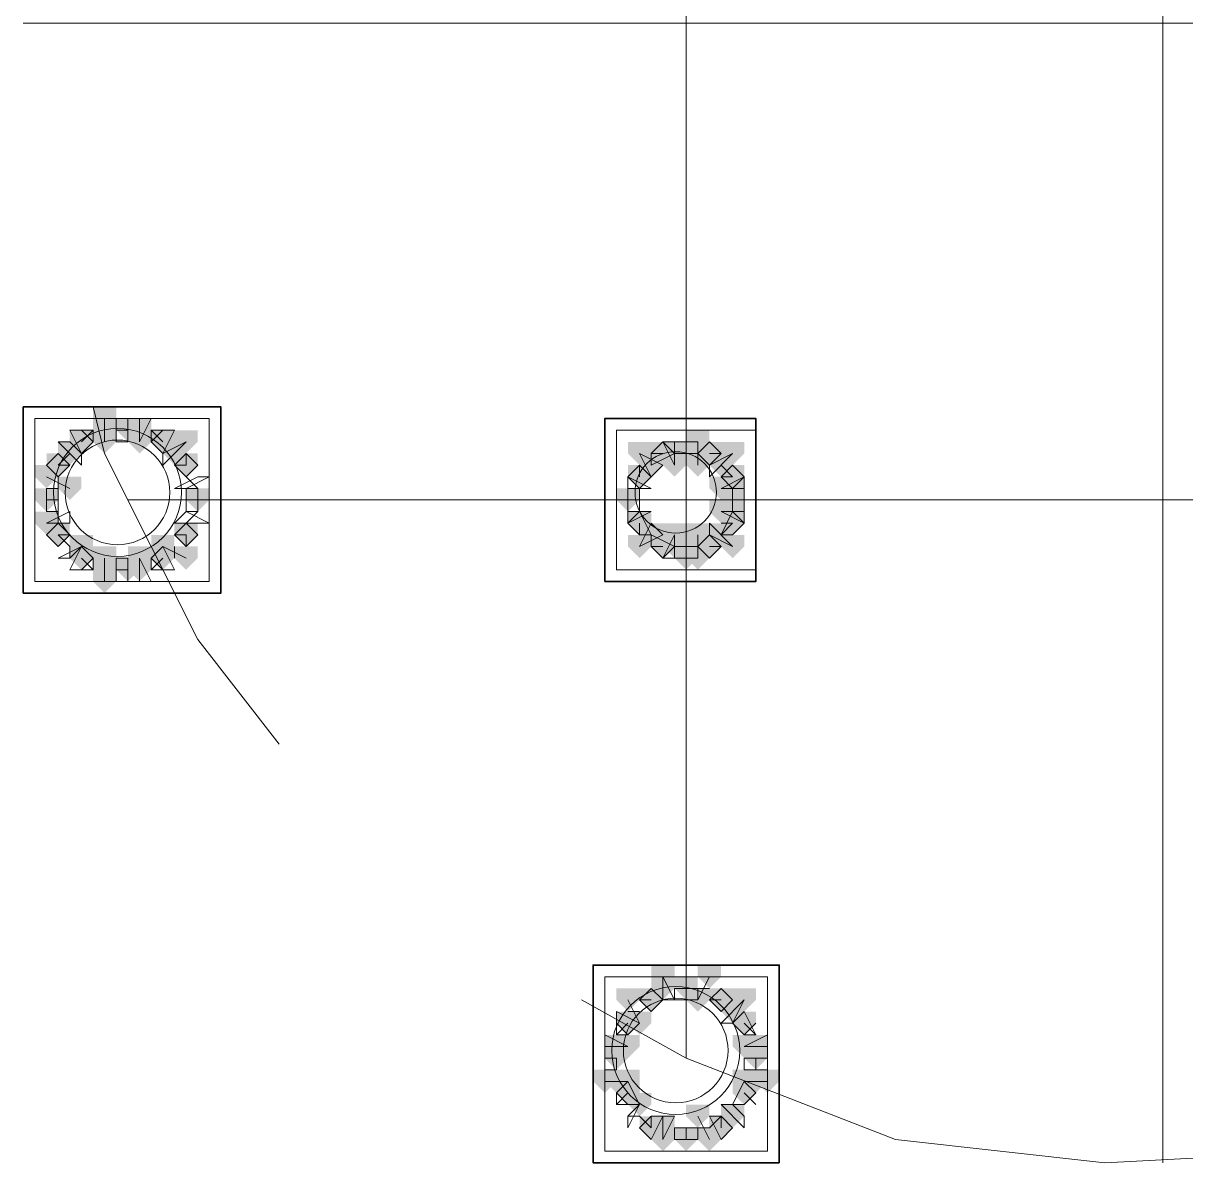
# Model space of a CAD drawing. Header units: millimetres. Extents: x 2315 to 4619, y 1334 to 1897.
# Drawn here: x 4026.05 to 4032.16, y 1535.71 to 1541.7 of the extents above; entities that cross this region are included whole.
import ezdxf

# ---------------------------------------------------------------- set-up
doc = ezdxf.new("R2010")
doc.units = ezdxf.units.MM
for name, color, linetype, true_color in [('PDF_10', 7, 'Continuous', 0x00b85c), ('PDF_AXIS', 7, 'Continuous', 0x00b85c), ('PDF_柱构件', 7, 'Continuous', 0x00b85c), ('PDF_转运站初步方案', 7, 'Continuous', 0x00b85c)]:
    doc.layers.add(name, color=color, linetype=linetype, true_color=true_color)
doc.layers.add('PDF_中心线层', color=1, linetype='Continuous')
doc.layers.add('PDF_粗实线层', color=7, linetype='Continuous')

msp = doc.modelspace()

# ---------------------------------------------------------------- hatches: boundary and pattern name
at = {"layer": 'PDF_10', "transparency": 33554559}
for points in [[(4026.5993, 1539.6195), (4026.5382, 1539.6195), (4026.5382, 1539.5584), (4026.5993, 1539.4974), (4026.6604, 1539.5584), (4026.6604, 1539.6195)], [(4026.5993, 1539.6195), (4026.5382, 1539.6195), (4026.5382, 1539.5584), (4026.5993, 1539.4974), (4026.6604, 1539.5584), (4026.6604, 1539.6195)], [(4026.355, 1539.5584), (4026.2939, 1539.5584), (4026.2939, 1539.4974), (4026.355, 1539.4363), (4026.4161, 1539.4974), (4026.4161, 1539.5584)], [(4026.355, 1539.5584), (4026.2939, 1539.5584), (4026.2939, 1539.4974), (4026.355, 1539.4363), (4026.4161, 1539.4974), (4026.4161, 1539.5584)], [(4026.7826, 1539.5584), (4026.7215, 1539.5584), (4026.7215, 1539.4974), (4026.7826, 1539.4363), (4026.8436, 1539.4974), (4026.8436, 1539.5584)], [(4026.7826, 1539.5584), (4026.7215, 1539.5584), (4026.7215, 1539.4974), (4026.7826, 1539.4363), (4026.8436, 1539.4974), (4026.8436, 1539.5584)], [(4029.4091, 1539.4974), (4029.348, 1539.4974), (4029.348, 1539.4363), (4029.4091, 1539.3752), (4029.4701, 1539.4363), (4029.4701, 1539.4974)], [(4029.4091, 1539.4974), (4029.348, 1539.4974), (4029.348, 1539.4363), (4029.4091, 1539.3752), (4029.4701, 1539.4363), (4029.4701, 1539.4974)], [(4029.5312, 1539.4974), (4029.4701, 1539.4974), (4029.4701, 1539.4363), (4029.5312, 1539.3752), (4029.5923, 1539.4363), (4029.5923, 1539.4974)], [(4029.5312, 1539.4974), (4029.4701, 1539.4974), (4029.4701, 1539.4363), (4029.5312, 1539.3752), (4029.5923, 1539.4363), (4029.5923, 1539.4974)], [(4029.6534, 1539.4974), (4029.5923, 1539.4974), (4029.5923, 1539.4363), (4029.6534, 1539.3752), (4029.7145, 1539.4363), (4029.7145, 1539.4974)], [(4029.6534, 1539.4974), (4029.5923, 1539.4974), (4029.5923, 1539.4363), (4029.6534, 1539.3752), (4029.7145, 1539.4363), (4029.7145, 1539.4974)], [(4029.6534, 1539.4974), (4029.5923, 1539.4974), (4029.5923, 1539.4363), (4029.6534, 1539.3752), (4029.7145, 1539.4363), (4029.7145, 1539.4974)], [(4026.2328, 1539.4363), (4026.1718, 1539.4363), (4026.1718, 1539.3752), (4026.2328, 1539.3141), (4026.2939, 1539.3752), (4026.2939, 1539.4363)], [(4026.2328, 1539.4363), (4026.1718, 1539.4363), (4026.1718, 1539.3752), (4026.2328, 1539.3141), (4026.2939, 1539.3752), (4026.2939, 1539.4363)], [(4026.9047, 1539.4363), (4026.8436, 1539.4363), (4026.8436, 1539.3752), (4026.9047, 1539.3141), (4026.9658, 1539.3752), (4026.9658, 1539.4363)], [(4026.9047, 1539.4363), (4026.8436, 1539.4363), (4026.8436, 1539.3752), (4026.9047, 1539.3141), (4026.9658, 1539.3752), (4026.9658, 1539.4363)], [(4029.2869, 1539.3752), (4029.2258, 1539.3752), (4029.2258, 1539.3141), (4029.2869, 1539.253), (4029.348, 1539.3141), (4029.348, 1539.3752)], [(4029.2869, 1539.3752), (4029.2258, 1539.3752), (4029.2258, 1539.3141), (4029.2869, 1539.253), (4029.348, 1539.3141), (4029.348, 1539.3752)], [(4029.2869, 1539.3752), (4029.2258, 1539.3752), (4029.2258, 1539.3141), (4029.2869, 1539.253), (4029.348, 1539.3141), (4029.348, 1539.3752)], [(4029.7755, 1539.3752), (4029.7145, 1539.3752), (4029.7145, 1539.3141), (4029.7755, 1539.253), (4029.8366, 1539.3141), (4029.8366, 1539.3752)], [(4029.7755, 1539.3752), (4029.7145, 1539.3752), (4029.7145, 1539.3141), (4029.7755, 1539.253), (4029.8366, 1539.3141), (4029.8366, 1539.3752)], [(4026.1718, 1539.253), (4026.1107, 1539.253), (4026.1107, 1539.192), (4026.1718, 1539.1309), (4026.2328, 1539.192), (4026.2328, 1539.253)], [(4026.1718, 1539.253), (4026.1107, 1539.253), (4026.1107, 1539.192), (4026.1718, 1539.1309), (4026.2328, 1539.192), (4026.2328, 1539.253)], [(4026.9658, 1539.253), (4026.9047, 1539.253), (4026.9047, 1539.192), (4026.9658, 1539.1309), (4027.0269, 1539.192), (4027.0269, 1539.253)], [(4026.9658, 1539.253), (4026.9047, 1539.253), (4026.9047, 1539.192), (4026.9658, 1539.1309), (4027.0269, 1539.192), (4027.0269, 1539.253)], [(4029.2258, 1539.253), (4029.1647, 1539.253), (4029.1647, 1539.192), (4029.2258, 1539.1309), (4029.2869, 1539.192), (4029.2869, 1539.253)], [(4029.2258, 1539.253), (4029.1647, 1539.253), (4029.1647, 1539.192), (4029.2258, 1539.1309), (4029.2869, 1539.192), (4029.2869, 1539.253)], [(4029.7755, 1539.253), (4029.7145, 1539.253), (4029.7145, 1539.192), (4029.7755, 1539.1309), (4029.8366, 1539.192), (4029.8366, 1539.253)], [(4029.7755, 1539.253), (4029.7145, 1539.253), (4029.7145, 1539.192), (4029.7755, 1539.1309), (4029.8366, 1539.192), (4029.8366, 1539.253)], [(4029.2869, 1539.1309), (4029.2258, 1539.1309), (4029.2258, 1539.0698), (4029.2869, 1539.0087), (4029.348, 1539.0698), (4029.348, 1539.1309)], [(4029.2869, 1539.1309), (4029.2258, 1539.1309), (4029.2258, 1539.0698), (4029.2869, 1539.0087), (4029.348, 1539.0698), (4029.348, 1539.1309)], [(4029.2869, 1539.1309), (4029.2258, 1539.1309), (4029.2258, 1539.0698), (4029.2869, 1539.0087), (4029.348, 1539.0698), (4029.348, 1539.1309)], [(4029.7755, 1539.1309), (4029.7145, 1539.1309), (4029.7145, 1539.0698), (4029.7755, 1539.0087), (4029.8366, 1539.0698), (4029.8366, 1539.1309)], [(4029.7755, 1539.1309), (4029.7145, 1539.1309), (4029.7145, 1539.0698), (4029.7755, 1539.0087), (4029.8366, 1539.0698), (4029.8366, 1539.1309)], [(4026.2328, 1539.0698), (4026.1718, 1539.0698), (4026.1718, 1539.0087), (4026.2328, 1538.9476), (4026.2939, 1539.0087), (4026.2939, 1539.0698)], [(4026.2328, 1539.0698), (4026.1718, 1539.0698), (4026.1718, 1539.0087), (4026.2328, 1538.9476), (4026.2939, 1539.0087), (4026.2939, 1539.0698)], [(4026.9047, 1539.0698), (4026.8436, 1539.0698), (4026.8436, 1539.0087), (4026.9047, 1538.9476), (4026.9658, 1539.0087), (4026.9658, 1539.0698)], [(4026.9047, 1539.0698), (4026.8436, 1539.0698), (4026.8436, 1539.0087), (4026.9047, 1538.9476), (4026.9658, 1539.0087), (4026.9658, 1539.0698)], [(4029.4091, 1539.0087), (4029.348, 1539.0087), (4029.348, 1538.9476), (4029.4091, 1538.8866), (4029.4701, 1538.9476), (4029.4701, 1539.0087)], [(4029.4091, 1539.0087), (4029.348, 1539.0087), (4029.348, 1538.9476), (4029.4091, 1538.8866), (4029.4701, 1538.9476), (4029.4701, 1539.0087)], [(4029.6534, 1539.0087), (4029.5923, 1539.0087), (4029.5923, 1538.9476), (4029.6534, 1538.8866), (4029.7145, 1538.9476), (4029.7145, 1539.0087)], [(4029.6534, 1539.0087), (4029.5923, 1539.0087), (4029.5923, 1538.9476), (4029.6534, 1538.8866), (4029.7145, 1538.9476), (4029.7145, 1539.0087)], [(4029.6534, 1539.0087), (4029.5923, 1539.0087), (4029.5923, 1538.9476), (4029.6534, 1538.8866), (4029.7145, 1538.9476), (4029.7145, 1539.0087)], [(4026.355, 1538.9476), (4026.2939, 1538.9476), (4026.2939, 1538.8866), (4026.355, 1538.8255), (4026.4161, 1538.8866), (4026.4161, 1538.9476)], [(4026.355, 1538.9476), (4026.2939, 1538.9476), (4026.2939, 1538.8866), (4026.355, 1538.8255), (4026.4161, 1538.8866), (4026.4161, 1538.9476)], [(4026.7826, 1538.9476), (4026.7215, 1538.9476), (4026.7215, 1538.8866), (4026.7826, 1538.8255), (4026.8436, 1538.8866), (4026.8436, 1538.9476)], [(4026.7826, 1538.9476), (4026.7215, 1538.9476), (4026.7215, 1538.8866), (4026.7826, 1538.8255), (4026.8436, 1538.8866), (4026.8436, 1538.9476)], [(4029.5312, 1538.9476), (4029.4701, 1538.9476), (4029.4701, 1538.8866), (4029.5312, 1538.8255), (4029.5923, 1538.8866), (4029.5923, 1538.9476)], [(4029.5312, 1538.9476), (4029.4701, 1538.9476), (4029.4701, 1538.8866), (4029.5312, 1538.8255), (4029.5923, 1538.8866), (4029.5923, 1538.9476)], [(4026.5993, 1538.8866), (4026.5382, 1538.8866), (4026.5382, 1538.8255), (4026.5993, 1538.7644), (4026.6604, 1538.8255), (4026.6604, 1538.8866)], [(4026.5993, 1538.8866), (4026.5382, 1538.8866), (4026.5382, 1538.8255), (4026.5993, 1538.7644), (4026.6604, 1538.8255), (4026.6604, 1538.8866)], [(4029.5312, 1536.6876), (4029.4701, 1536.6876), (4029.4701, 1536.6265), (4029.5312, 1536.5655), (4029.5923, 1536.6265), (4029.5923, 1536.6876)], [(4029.5312, 1536.6876), (4029.4701, 1536.6876), (4029.4701, 1536.6265), (4029.5312, 1536.5655), (4029.5923, 1536.6265), (4029.5923, 1536.6876)], [(4029.348, 1536.6265), (4029.2869, 1536.6265), (4029.2869, 1536.5655), (4029.348, 1536.5044), (4029.4091, 1536.5655), (4029.4091, 1536.6265)], [(4029.348, 1536.6265), (4029.2869, 1536.6265), (4029.2869, 1536.5655), (4029.348, 1536.5044), (4029.4091, 1536.5655), (4029.4091, 1536.6265)], [(4029.348, 1536.6265), (4029.2869, 1536.6265), (4029.2869, 1536.5655), (4029.348, 1536.5044), (4029.4091, 1536.5655), (4029.4091, 1536.6265)], [(4029.7145, 1536.6265), (4029.6534, 1536.6265), (4029.6534, 1536.5655), (4029.7145, 1536.5044), (4029.7755, 1536.5655), (4029.7755, 1536.6265)], [(4029.7145, 1536.6265), (4029.6534, 1536.6265), (4029.6534, 1536.5655), (4029.7145, 1536.5044), (4029.7755, 1536.5655), (4029.7755, 1536.6265)], [(4029.7145, 1536.6265), (4029.6534, 1536.6265), (4029.6534, 1536.5655), (4029.7145, 1536.5044), (4029.7755, 1536.5655), (4029.7755, 1536.6265)], [(4029.2258, 1536.5044), (4029.1647, 1536.5044), (4029.1647, 1536.4433), (4029.2258, 1536.3822), (4029.2869, 1536.4433), (4029.2869, 1536.5044)], [(4029.2258, 1536.5044), (4029.1647, 1536.5044), (4029.1647, 1536.4433), (4029.2258, 1536.3822), (4029.2869, 1536.4433), (4029.2869, 1536.5044)], [(4029.8366, 1536.5044), (4029.7755, 1536.5044), (4029.7755, 1536.4433), (4029.8366, 1536.3822), (4029.8977, 1536.4433), (4029.8977, 1536.5044)], [(4029.8366, 1536.5044), (4029.7755, 1536.5044), (4029.7755, 1536.4433), (4029.8366, 1536.3822), (4029.8977, 1536.4433), (4029.8977, 1536.5044)], [(4029.1647, 1536.3211), (4029.1036, 1536.3211), (4029.1036, 1536.2601), (4029.1647, 1536.199), (4029.2258, 1536.2601), (4029.2258, 1536.3211)], [(4029.1647, 1536.3211), (4029.1036, 1536.3211), (4029.1036, 1536.2601), (4029.1647, 1536.199), (4029.2258, 1536.2601), (4029.2258, 1536.3211)], [(4029.8977, 1536.3211), (4029.8366, 1536.3211), (4029.8366, 1536.2601), (4029.8977, 1536.199), (4029.9588, 1536.2601), (4029.9588, 1536.3211)], [(4029.8977, 1536.3211), (4029.8366, 1536.3211), (4029.8366, 1536.2601), (4029.8977, 1536.199), (4029.9588, 1536.2601), (4029.9588, 1536.3211)], [(4029.8977, 1536.3211), (4029.8366, 1536.3211), (4029.8366, 1536.2601), (4029.8977, 1536.199), (4029.9588, 1536.2601), (4029.9588, 1536.3211)], [(4029.2258, 1536.1379), (4029.1647, 1536.1379), (4029.1647, 1536.0768), (4029.2258, 1536.0157), (4029.2869, 1536.0768), (4029.2869, 1536.1379)], [(4029.2258, 1536.1379), (4029.1647, 1536.1379), (4029.1647, 1536.0768), (4029.2258, 1536.0157), (4029.2869, 1536.0768), (4029.2869, 1536.1379)], [(4029.8366, 1536.1379), (4029.7755, 1536.1379), (4029.7755, 1536.0768), (4029.8366, 1536.0157), (4029.8977, 1536.0768), (4029.8977, 1536.1379)], [(4029.8366, 1536.1379), (4029.7755, 1536.1379), (4029.7755, 1536.0768), (4029.8366, 1536.0157), (4029.8977, 1536.0768), (4029.8977, 1536.1379)], [(4029.348, 1535.9547), (4029.2869, 1535.9547), (4029.2869, 1535.8936), (4029.348, 1535.8325), (4029.4091, 1535.8936), (4029.4091, 1535.9547)], [(4029.348, 1535.9547), (4029.2869, 1535.9547), (4029.2869, 1535.8936), (4029.348, 1535.8325), (4029.4091, 1535.8936), (4029.4091, 1535.9547)], [(4029.7145, 1535.9547), (4029.6534, 1535.9547), (4029.6534, 1535.8936), (4029.7145, 1535.8325), (4029.7755, 1535.8936), (4029.7755, 1535.9547)], [(4029.7145, 1535.9547), (4029.6534, 1535.9547), (4029.6534, 1535.8936), (4029.7145, 1535.8325), (4029.7755, 1535.8936), (4029.7755, 1535.9547)], [(4029.5312, 1535.8936), (4029.4701, 1535.8936), (4029.4701, 1535.8325), (4029.5312, 1535.7714), (4029.5923, 1535.8325), (4029.5923, 1535.8936)], [(4029.5312, 1535.8936), (4029.4701, 1535.8936), (4029.4701, 1535.8325), (4029.5312, 1535.7714), (4029.5923, 1535.8325), (4029.5923, 1535.8936)]]:
    msp.add_hatch(color=256, dxfattribs=at).paths.add_polyline_path(points)
at = {"layer": 'PDF_柱构件', "transparency": 33554559}
for points in [[(4026.4772, 1539.6806), (4026.4161, 1539.6806), (4026.4161, 1539.6195), (4026.4772, 1539.5584), (4026.5382, 1539.6195), (4026.5382, 1539.6806)], [(4026.4772, 1539.6195), (4026.4161, 1539.6195), (4026.4161, 1539.5584), (4026.4772, 1539.4974), (4026.5382, 1539.5584), (4026.5382, 1539.6195)], [(4026.6604, 1539.6195), (4026.5993, 1539.6195), (4026.5993, 1539.5584), (4026.6604, 1539.4974), (4026.7215, 1539.5584), (4026.7215, 1539.6195)], [(4026.4772, 1539.5584), (4026.4161, 1539.5584), (4026.4161, 1539.4974), (4026.4772, 1539.4363), (4026.5382, 1539.4974), (4026.5382, 1539.5584)], [(4026.6604, 1539.5584), (4026.5993, 1539.5584), (4026.5993, 1539.4974), (4026.6604, 1539.4363), (4026.7215, 1539.4974), (4026.7215, 1539.5584)], [(4026.9047, 1539.5584), (4026.8436, 1539.5584), (4026.8436, 1539.4974), (4026.9047, 1539.4363), (4026.9658, 1539.4974), (4026.9658, 1539.5584)], [(4029.5923, 1539.5584), (4029.5312, 1539.5584), (4029.5312, 1539.4974), (4029.5923, 1539.4363), (4029.6534, 1539.4974), (4029.6534, 1539.5584)], [(4026.2939, 1539.4974), (4026.2328, 1539.4974), (4026.2328, 1539.4363), (4026.2939, 1539.3752), (4026.355, 1539.4363), (4026.355, 1539.4974)], [(4026.8436, 1539.4974), (4026.7826, 1539.4974), (4026.7826, 1539.4363), (4026.8436, 1539.3752), (4026.9047, 1539.4363), (4026.9047, 1539.4974)], [(4029.2869, 1539.4974), (4029.2258, 1539.4974), (4029.2258, 1539.4363), (4029.2869, 1539.3752), (4029.348, 1539.4363), (4029.348, 1539.4974)], [(4029.4701, 1539.4974), (4029.4091, 1539.4974), (4029.4091, 1539.4363), (4029.4701, 1539.3752), (4029.5312, 1539.4363), (4029.5312, 1539.4974)], [(4029.5923, 1539.4974), (4029.5312, 1539.4974), (4029.5312, 1539.4363), (4029.5923, 1539.3752), (4029.6534, 1539.4363), (4029.6534, 1539.4974)], [(4029.7755, 1539.4974), (4029.7145, 1539.4974), (4029.7145, 1539.4363), (4029.7755, 1539.3752), (4029.8366, 1539.4363), (4029.8366, 1539.4974)], [(4029.348, 1539.4363), (4029.2869, 1539.4363), (4029.2869, 1539.3752), (4029.348, 1539.3141), (4029.4091, 1539.3752), (4029.4091, 1539.4363)], [(4029.4701, 1539.4363), (4029.4091, 1539.4363), (4029.4091, 1539.3752), (4029.4701, 1539.3141), (4029.5312, 1539.3752), (4029.5312, 1539.4363)], [(4029.5923, 1539.4363), (4029.5312, 1539.4363), (4029.5312, 1539.3752), (4029.5923, 1539.3141), (4029.6534, 1539.3752), (4029.6534, 1539.4363)], [(4029.7145, 1539.4363), (4029.6534, 1539.4363), (4029.6534, 1539.3752), (4029.7145, 1539.3141), (4029.7755, 1539.3752), (4029.7755, 1539.4363)], [(4026.1718, 1539.3752), (4026.1107, 1539.3752), (4026.1107, 1539.3141), (4026.1718, 1539.253), (4026.2328, 1539.3141), (4026.2328, 1539.3752)], [(4026.2939, 1539.3141), (4026.2328, 1539.3141), (4026.2328, 1539.253), (4026.2939, 1539.192), (4026.355, 1539.253), (4026.355, 1539.3141)], [(4029.7145, 1539.3141), (4029.6534, 1539.3141), (4029.6534, 1539.253), (4029.7145, 1539.192), (4029.7755, 1539.253), (4029.7755, 1539.3141)], [(4029.7755, 1539.3141), (4029.7145, 1539.3141), (4029.7145, 1539.253), (4029.7755, 1539.192), (4029.8366, 1539.253), (4029.8366, 1539.3141)], [(4029.7145, 1539.192), (4029.6534, 1539.192), (4029.6534, 1539.1309), (4029.7145, 1539.0698), (4029.7755, 1539.1309), (4029.7755, 1539.192)], [(4029.7755, 1539.192), (4029.7145, 1539.192), (4029.7145, 1539.1309), (4029.7755, 1539.0698), (4029.8366, 1539.1309), (4029.8366, 1539.192)], [(4026.1718, 1539.1309), (4026.1107, 1539.1309), (4026.1107, 1539.0698), (4026.1718, 1539.0087), (4026.2328, 1539.0698), (4026.2328, 1539.1309)], [(4029.348, 1539.0698), (4029.2869, 1539.0698), (4029.2869, 1539.0087), (4029.348, 1538.9476), (4029.4091, 1539.0087), (4029.4091, 1539.0698)], [(4029.4701, 1539.0698), (4029.4091, 1539.0698), (4029.4091, 1539.0087), (4029.4701, 1538.9476), (4029.5312, 1539.0087), (4029.5312, 1539.0698)], [(4029.5923, 1539.0698), (4029.5312, 1539.0698), (4029.5312, 1539.0087), (4029.5923, 1538.9476), (4029.6534, 1539.0087), (4029.6534, 1539.0698)], [(4029.7145, 1539.0698), (4029.6534, 1539.0698), (4029.6534, 1539.0087), (4029.7145, 1538.9476), (4029.7755, 1539.0087), (4029.7755, 1539.0698)], [(4026.355, 1539.0087), (4026.2939, 1539.0087), (4026.2939, 1538.9476), (4026.355, 1538.8866), (4026.4161, 1538.9476), (4026.4161, 1539.0087)], [(4026.7826, 1539.0087), (4026.7215, 1539.0087), (4026.7215, 1538.9476), (4026.7826, 1538.8866), (4026.8436, 1538.9476), (4026.8436, 1539.0087)], [(4029.2869, 1539.0087), (4029.2258, 1539.0087), (4029.2258, 1538.9476), (4029.2869, 1538.8866), (4029.348, 1538.9476), (4029.348, 1539.0087)], [(4029.4701, 1539.0087), (4029.4091, 1539.0087), (4029.4091, 1538.9476), (4029.4701, 1538.8866), (4029.5312, 1538.9476), (4029.5312, 1539.0087)], [(4029.5923, 1539.0087), (4029.5312, 1539.0087), (4029.5312, 1538.9476), (4029.5923, 1538.8866), (4029.6534, 1538.9476), (4029.6534, 1539.0087)], [(4029.7755, 1539.0087), (4029.7145, 1539.0087), (4029.7145, 1538.9476), (4029.7755, 1538.8866), (4029.8366, 1538.9476), (4029.8366, 1539.0087)], [(4026.4772, 1538.9476), (4026.4161, 1538.9476), (4026.4161, 1538.8866), (4026.4772, 1538.8255), (4026.5382, 1538.8866), (4026.5382, 1538.9476)], [(4026.6604, 1538.9476), (4026.5993, 1538.9476), (4026.5993, 1538.8866), (4026.6604, 1538.8255), (4026.7215, 1538.8866), (4026.7215, 1538.9476)], [(4026.9047, 1538.9476), (4026.8436, 1538.9476), (4026.8436, 1538.8866), (4026.9047, 1538.8255), (4026.9658, 1538.8866), (4026.9658, 1538.9476)], [(4029.5923, 1538.9476), (4029.5312, 1538.9476), (4029.5312, 1538.8866), (4029.5923, 1538.8255), (4029.6534, 1538.8866), (4029.6534, 1538.9476)], [(4026.4772, 1538.8866), (4026.4161, 1538.8866), (4026.4161, 1538.8255), (4026.4772, 1538.7644), (4026.5382, 1538.8255), (4026.5382, 1538.8866)], [(4026.6604, 1538.8866), (4026.5993, 1538.8866), (4026.5993, 1538.8255), (4026.6604, 1538.7644), (4026.7215, 1538.8255), (4026.7215, 1538.8866)], [(4026.4772, 1538.8255), (4026.4161, 1538.8255), (4026.4161, 1538.7644), (4026.4772, 1538.7033), (4026.5382, 1538.7644), (4026.5382, 1538.8255)], [(4029.4091, 1536.7487), (4029.348, 1536.7487), (4029.348, 1536.6876), (4029.4091, 1536.6265), (4029.4701, 1536.6876), (4029.4701, 1536.7487)], [(4029.6534, 1536.7487), (4029.5923, 1536.7487), (4029.5923, 1536.6876), (4029.6534, 1536.6265), (4029.7145, 1536.6876), (4029.7145, 1536.7487)], [(4029.4091, 1536.6876), (4029.348, 1536.6876), (4029.348, 1536.6265), (4029.4091, 1536.5655), (4029.4701, 1536.6265), (4029.4701, 1536.6876)], [(4029.2258, 1536.6265), (4029.1647, 1536.6265), (4029.1647, 1536.5655), (4029.2258, 1536.5044), (4029.2869, 1536.5655), (4029.2869, 1536.6265)], [(4029.5923, 1536.6265), (4029.5312, 1536.6265), (4029.5312, 1536.5655), (4029.5923, 1536.5044), (4029.6534, 1536.5655), (4029.6534, 1536.6265)], [(4029.8366, 1536.6265), (4029.7755, 1536.6265), (4029.7755, 1536.5655), (4029.8366, 1536.5044), (4029.8977, 1536.5655), (4029.8977, 1536.6265)], [(4029.7755, 1536.5655), (4029.7145, 1536.5655), (4029.7145, 1536.5044), (4029.7755, 1536.4433), (4029.8366, 1536.5044), (4029.8366, 1536.5655)], [(4029.2869, 1536.5044), (4029.2258, 1536.5044), (4029.2258, 1536.4433), (4029.2869, 1536.3822), (4029.348, 1536.4433), (4029.348, 1536.5044)], [(4029.1647, 1536.3822), (4029.1036, 1536.3822), (4029.1036, 1536.3211), (4029.1647, 1536.2601), (4029.2258, 1536.3211), (4029.2258, 1536.3822)], [(4029.2258, 1536.3822), (4029.1647, 1536.3822), (4029.1647, 1536.3211), (4029.2258, 1536.2601), (4029.2869, 1536.3211), (4029.2869, 1536.3822)], [(4029.8366, 1536.3822), (4029.7755, 1536.3822), (4029.7755, 1536.3211), (4029.8366, 1536.2601), (4029.8977, 1536.3211), (4029.8977, 1536.3822)], [(4029.8977, 1536.3822), (4029.8366, 1536.3822), (4029.8366, 1536.3211), (4029.8977, 1536.2601), (4029.9588, 1536.3211), (4029.9588, 1536.3822)], [(4029.1036, 1536.199), (4029.0426, 1536.199), (4029.0426, 1536.1379), (4029.1036, 1536.0768), (4029.1647, 1536.1379), (4029.1647, 1536.199)], [(4029.1647, 1536.199), (4029.1036, 1536.199), (4029.1036, 1536.1379), (4029.1647, 1536.0768), (4029.2258, 1536.1379), (4029.2258, 1536.199)], [(4029.2258, 1536.199), (4029.1647, 1536.199), (4029.1647, 1536.1379), (4029.2258, 1536.0768), (4029.2869, 1536.1379), (4029.2869, 1536.199)], [(4029.8366, 1536.199), (4029.7755, 1536.199), (4029.7755, 1536.1379), (4029.8366, 1536.0768), (4029.8977, 1536.1379), (4029.8977, 1536.199)], [(4029.8977, 1536.199), (4029.8366, 1536.199), (4029.8366, 1536.1379), (4029.8977, 1536.0768), (4029.9588, 1536.1379), (4029.9588, 1536.199)], [(4029.9588, 1536.199), (4029.8977, 1536.199), (4029.8977, 1536.1379), (4029.9588, 1536.0768), (4030.0199, 1536.1379), (4030.0199, 1536.199)], [(4029.2869, 1536.0768), (4029.2258, 1536.0768), (4029.2258, 1536.0157), (4029.2869, 1535.9547), (4029.348, 1536.0157), (4029.348, 1536.0768)], [(4029.5923, 1536.0157), (4029.5312, 1536.0157), (4029.5312, 1535.9547), (4029.5923, 1535.8936), (4029.6534, 1535.9547), (4029.6534, 1536.0157)], [(4029.7755, 1536.0157), (4029.7145, 1536.0157), (4029.7145, 1535.9547), (4029.7755, 1535.8936), (4029.8366, 1535.9547), (4029.8366, 1536.0157)], [(4029.4091, 1535.9547), (4029.348, 1535.9547), (4029.348, 1535.8936), (4029.4091, 1535.8325), (4029.4701, 1535.8936), (4029.4701, 1535.9547)], [(4029.4091, 1535.8936), (4029.348, 1535.8936), (4029.348, 1535.8325), (4029.4091, 1535.7714), (4029.4701, 1535.8325), (4029.4701, 1535.8936)], [(4029.6534, 1535.8936), (4029.5923, 1535.8936), (4029.5923, 1535.8325), (4029.6534, 1535.7714), (4029.7145, 1535.8325), (4029.7145, 1535.8936)]]:
    msp.add_hatch(color=256, dxfattribs=at).paths.add_polyline_path(points)
at = {"layer": 'PDF_转运站初步方案', "transparency": 33554559}
for points in [[(4026.5993, 1539.6195), (4026.5382, 1539.6195), (4026.5382, 1539.5584), (4026.5993, 1539.4974), (4026.6604, 1539.5584), (4026.6604, 1539.6195)], [(4026.5993, 1539.6195), (4026.5382, 1539.6195), (4026.5382, 1539.5584), (4026.5993, 1539.4974), (4026.6604, 1539.5584), (4026.6604, 1539.6195)], [(4026.355, 1539.5584), (4026.2939, 1539.5584), (4026.2939, 1539.4974), (4026.355, 1539.4363), (4026.4161, 1539.4974), (4026.4161, 1539.5584)], [(4026.355, 1539.5584), (4026.2939, 1539.5584), (4026.2939, 1539.4974), (4026.355, 1539.4363), (4026.4161, 1539.4974), (4026.4161, 1539.5584)], [(4026.7826, 1539.5584), (4026.7215, 1539.5584), (4026.7215, 1539.4974), (4026.7826, 1539.4363), (4026.8436, 1539.4974), (4026.8436, 1539.5584)], [(4026.7826, 1539.5584), (4026.7215, 1539.5584), (4026.7215, 1539.4974), (4026.7826, 1539.4363), (4026.8436, 1539.4974), (4026.8436, 1539.5584)], [(4029.4091, 1539.4974), (4029.348, 1539.4974), (4029.348, 1539.4363), (4029.4091, 1539.3752), (4029.4701, 1539.4363), (4029.4701, 1539.4974)], [(4029.4091, 1539.4974), (4029.348, 1539.4974), (4029.348, 1539.4363), (4029.4091, 1539.3752), (4029.4701, 1539.4363), (4029.4701, 1539.4974)], [(4029.5312, 1539.4974), (4029.4701, 1539.4974), (4029.4701, 1539.4363), (4029.5312, 1539.3752), (4029.5923, 1539.4363), (4029.5923, 1539.4974)], [(4029.5312, 1539.4974), (4029.4701, 1539.4974), (4029.4701, 1539.4363), (4029.5312, 1539.3752), (4029.5923, 1539.4363), (4029.5923, 1539.4974)], [(4029.6534, 1539.4974), (4029.5923, 1539.4974), (4029.5923, 1539.4363), (4029.6534, 1539.3752), (4029.7145, 1539.4363), (4029.7145, 1539.4974)], [(4029.6534, 1539.4974), (4029.5923, 1539.4974), (4029.5923, 1539.4363), (4029.6534, 1539.3752), (4029.7145, 1539.4363), (4029.7145, 1539.4974)], [(4026.2328, 1539.4363), (4026.1718, 1539.4363), (4026.1718, 1539.3752), (4026.2328, 1539.3141), (4026.2939, 1539.3752), (4026.2939, 1539.4363)], [(4026.2328, 1539.4363), (4026.1718, 1539.4363), (4026.1718, 1539.3752), (4026.2328, 1539.3141), (4026.2939, 1539.3752), (4026.2939, 1539.4363)], [(4026.9047, 1539.4363), (4026.8436, 1539.4363), (4026.8436, 1539.3752), (4026.9047, 1539.3141), (4026.9658, 1539.3752), (4026.9658, 1539.4363)], [(4026.9047, 1539.4363), (4026.8436, 1539.4363), (4026.8436, 1539.3752), (4026.9047, 1539.3141), (4026.9658, 1539.3752), (4026.9658, 1539.4363)], [(4029.2869, 1539.3752), (4029.2258, 1539.3752), (4029.2258, 1539.3141), (4029.2869, 1539.253), (4029.348, 1539.3141), (4029.348, 1539.3752)], [(4029.2869, 1539.3752), (4029.2258, 1539.3752), (4029.2258, 1539.3141), (4029.2869, 1539.253), (4029.348, 1539.3141), (4029.348, 1539.3752)], [(4029.7755, 1539.3752), (4029.7145, 1539.3752), (4029.7145, 1539.3141), (4029.7755, 1539.253), (4029.8366, 1539.3141), (4029.8366, 1539.3752)], [(4029.7755, 1539.3752), (4029.7145, 1539.3752), (4029.7145, 1539.3141), (4029.7755, 1539.253), (4029.8366, 1539.3141), (4029.8366, 1539.3752)], [(4026.1718, 1539.253), (4026.1107, 1539.253), (4026.1107, 1539.192), (4026.1718, 1539.1309), (4026.2328, 1539.192), (4026.2328, 1539.253)], [(4026.1718, 1539.253), (4026.1107, 1539.253), (4026.1107, 1539.192), (4026.1718, 1539.1309), (4026.2328, 1539.192), (4026.2328, 1539.253)], [(4026.9658, 1539.253), (4026.9047, 1539.253), (4026.9047, 1539.192), (4026.9658, 1539.1309), (4027.0269, 1539.192), (4027.0269, 1539.253)], [(4026.9658, 1539.253), (4026.9047, 1539.253), (4026.9047, 1539.192), (4026.9658, 1539.1309), (4027.0269, 1539.192), (4027.0269, 1539.253)], [(4029.2258, 1539.253), (4029.1647, 1539.253), (4029.1647, 1539.192), (4029.2258, 1539.1309), (4029.2869, 1539.192), (4029.2869, 1539.253)], [(4029.2258, 1539.253), (4029.1647, 1539.253), (4029.1647, 1539.192), (4029.2258, 1539.1309), (4029.2869, 1539.192), (4029.2869, 1539.253)], [(4029.7755, 1539.253), (4029.7145, 1539.253), (4029.7145, 1539.192), (4029.7755, 1539.1309), (4029.8366, 1539.192), (4029.8366, 1539.253)], [(4029.7755, 1539.253), (4029.7145, 1539.253), (4029.7145, 1539.192), (4029.7755, 1539.1309), (4029.8366, 1539.192), (4029.8366, 1539.253)], [(4029.2869, 1539.1309), (4029.2258, 1539.1309), (4029.2258, 1539.0698), (4029.2869, 1539.0087), (4029.348, 1539.0698), (4029.348, 1539.1309)], [(4029.2869, 1539.1309), (4029.2258, 1539.1309), (4029.2258, 1539.0698), (4029.2869, 1539.0087), (4029.348, 1539.0698), (4029.348, 1539.1309)], [(4029.7755, 1539.1309), (4029.7145, 1539.1309), (4029.7145, 1539.0698), (4029.7755, 1539.0087), (4029.8366, 1539.0698), (4029.8366, 1539.1309)], [(4029.7755, 1539.1309), (4029.7145, 1539.1309), (4029.7145, 1539.0698), (4029.7755, 1539.0087), (4029.8366, 1539.0698), (4029.8366, 1539.1309)], [(4026.2328, 1539.0698), (4026.1718, 1539.0698), (4026.1718, 1539.0087), (4026.2328, 1538.9476), (4026.2939, 1539.0087), (4026.2939, 1539.0698)], [(4026.2328, 1539.0698), (4026.1718, 1539.0698), (4026.1718, 1539.0087), (4026.2328, 1538.9476), (4026.2939, 1539.0087), (4026.2939, 1539.0698)], [(4026.9047, 1539.0698), (4026.8436, 1539.0698), (4026.8436, 1539.0087), (4026.9047, 1538.9476), (4026.9658, 1539.0087), (4026.9658, 1539.0698)], [(4026.9047, 1539.0698), (4026.8436, 1539.0698), (4026.8436, 1539.0087), (4026.9047, 1538.9476), (4026.9658, 1539.0087), (4026.9658, 1539.0698)], [(4029.4091, 1539.0087), (4029.348, 1539.0087), (4029.348, 1538.9476), (4029.4091, 1538.8866), (4029.4701, 1538.9476), (4029.4701, 1539.0087)], [(4029.4091, 1539.0087), (4029.348, 1539.0087), (4029.348, 1538.9476), (4029.4091, 1538.8866), (4029.4701, 1538.9476), (4029.4701, 1539.0087)], [(4029.6534, 1539.0087), (4029.5923, 1539.0087), (4029.5923, 1538.9476), (4029.6534, 1538.8866), (4029.7145, 1538.9476), (4029.7145, 1539.0087)], [(4029.6534, 1539.0087), (4029.5923, 1539.0087), (4029.5923, 1538.9476), (4029.6534, 1538.8866), (4029.7145, 1538.9476), (4029.7145, 1539.0087)], [(4026.355, 1538.9476), (4026.2939, 1538.9476), (4026.2939, 1538.8866), (4026.355, 1538.8255), (4026.4161, 1538.8866), (4026.4161, 1538.9476)], [(4026.355, 1538.9476), (4026.2939, 1538.9476), (4026.2939, 1538.8866), (4026.355, 1538.8255), (4026.4161, 1538.8866), (4026.4161, 1538.9476)], [(4026.7826, 1538.9476), (4026.7215, 1538.9476), (4026.7215, 1538.8866), (4026.7826, 1538.8255), (4026.8436, 1538.8866), (4026.8436, 1538.9476)], [(4026.7826, 1538.9476), (4026.7215, 1538.9476), (4026.7215, 1538.8866), (4026.7826, 1538.8255), (4026.8436, 1538.8866), (4026.8436, 1538.9476)], [(4029.5312, 1538.9476), (4029.4701, 1538.9476), (4029.4701, 1538.8866), (4029.5312, 1538.8255), (4029.5923, 1538.8866), (4029.5923, 1538.9476)], [(4029.5312, 1538.9476), (4029.4701, 1538.9476), (4029.4701, 1538.8866), (4029.5312, 1538.8255), (4029.5923, 1538.8866), (4029.5923, 1538.9476)], [(4026.5993, 1538.8866), (4026.5382, 1538.8866), (4026.5382, 1538.8255), (4026.5993, 1538.7644), (4026.6604, 1538.8255), (4026.6604, 1538.8866)], [(4026.5993, 1538.8866), (4026.5382, 1538.8866), (4026.5382, 1538.8255), (4026.5993, 1538.7644), (4026.6604, 1538.8255), (4026.6604, 1538.8866)], [(4029.5312, 1536.6876), (4029.4701, 1536.6876), (4029.4701, 1536.6265), (4029.5312, 1536.5655), (4029.5923, 1536.6265), (4029.5923, 1536.6876)], [(4029.5312, 1536.6876), (4029.4701, 1536.6876), (4029.4701, 1536.6265), (4029.5312, 1536.5655), (4029.5923, 1536.6265), (4029.5923, 1536.6876)], [(4029.348, 1536.6265), (4029.2869, 1536.6265), (4029.2869, 1536.5655), (4029.348, 1536.5044), (4029.4091, 1536.5655), (4029.4091, 1536.6265)], [(4029.348, 1536.6265), (4029.2869, 1536.6265), (4029.2869, 1536.5655), (4029.348, 1536.5044), (4029.4091, 1536.5655), (4029.4091, 1536.6265)], [(4029.7145, 1536.6265), (4029.6534, 1536.6265), (4029.6534, 1536.5655), (4029.7145, 1536.5044), (4029.7755, 1536.5655), (4029.7755, 1536.6265)], [(4029.7145, 1536.6265), (4029.6534, 1536.6265), (4029.6534, 1536.5655), (4029.7145, 1536.5044), (4029.7755, 1536.5655), (4029.7755, 1536.6265)], [(4029.2258, 1536.5044), (4029.1647, 1536.5044), (4029.1647, 1536.4433), (4029.2258, 1536.3822), (4029.2869, 1536.4433), (4029.2869, 1536.5044)], [(4029.2258, 1536.5044), (4029.1647, 1536.5044), (4029.1647, 1536.4433), (4029.2258, 1536.3822), (4029.2869, 1536.4433), (4029.2869, 1536.5044)], [(4029.8366, 1536.5044), (4029.7755, 1536.5044), (4029.7755, 1536.4433), (4029.8366, 1536.3822), (4029.8977, 1536.4433), (4029.8977, 1536.5044)], [(4029.8366, 1536.5044), (4029.7755, 1536.5044), (4029.7755, 1536.4433), (4029.8366, 1536.3822), (4029.8977, 1536.4433), (4029.8977, 1536.5044)], [(4029.1647, 1536.3211), (4029.1036, 1536.3211), (4029.1036, 1536.2601), (4029.1647, 1536.199), (4029.2258, 1536.2601), (4029.2258, 1536.3211)], [(4029.1647, 1536.3211), (4029.1036, 1536.3211), (4029.1036, 1536.2601), (4029.1647, 1536.199), (4029.2258, 1536.2601), (4029.2258, 1536.3211)], [(4029.8977, 1536.3211), (4029.8366, 1536.3211), (4029.8366, 1536.2601), (4029.8977, 1536.199), (4029.9588, 1536.2601), (4029.9588, 1536.3211)], [(4029.8977, 1536.3211), (4029.8366, 1536.3211), (4029.8366, 1536.2601), (4029.8977, 1536.199), (4029.9588, 1536.2601), (4029.9588, 1536.3211)], [(4029.2258, 1536.1379), (4029.1647, 1536.1379), (4029.1647, 1536.0768), (4029.2258, 1536.0157), (4029.2869, 1536.0768), (4029.2869, 1536.1379)], [(4029.2258, 1536.1379), (4029.1647, 1536.1379), (4029.1647, 1536.0768), (4029.2258, 1536.0157), (4029.2869, 1536.0768), (4029.2869, 1536.1379)], [(4029.8366, 1536.1379), (4029.7755, 1536.1379), (4029.7755, 1536.0768), (4029.8366, 1536.0157), (4029.8977, 1536.0768), (4029.8977, 1536.1379)], [(4029.8366, 1536.1379), (4029.7755, 1536.1379), (4029.7755, 1536.0768), (4029.8366, 1536.0157), (4029.8977, 1536.0768), (4029.8977, 1536.1379)], [(4029.348, 1535.9547), (4029.2869, 1535.9547), (4029.2869, 1535.8936), (4029.348, 1535.8325), (4029.4091, 1535.8936), (4029.4091, 1535.9547)], [(4029.348, 1535.9547), (4029.2869, 1535.9547), (4029.2869, 1535.8936), (4029.348, 1535.8325), (4029.4091, 1535.8936), (4029.4091, 1535.9547)], [(4029.7145, 1535.9547), (4029.6534, 1535.9547), (4029.6534, 1535.8936), (4029.7145, 1535.8325), (4029.7755, 1535.8936), (4029.7755, 1535.9547)], [(4029.7145, 1535.9547), (4029.6534, 1535.9547), (4029.6534, 1535.8936), (4029.7145, 1535.8325), (4029.7755, 1535.8936), (4029.7755, 1535.9547)], [(4029.5312, 1535.8936), (4029.4701, 1535.8936), (4029.4701, 1535.8325), (4029.5312, 1535.7714), (4029.5923, 1535.8325), (4029.5923, 1535.8936)], [(4029.5312, 1535.8936), (4029.4701, 1535.8936), (4029.4701, 1535.8325), (4029.5312, 1535.7714), (4029.5923, 1535.8325), (4029.5923, 1535.8936)]]:
    msp.add_hatch(color=256, dxfattribs=at).paths.add_polyline_path(points)

# ---------------------------------------------------------------- linework, layer by layer
at = {"layer": 'PDF_10', "lineweight": 18}
for points in [[(4026.5993, 1539.6195), (4026.5993, 1539.5584), (4026.5382, 1539.5584)], [(4026.4161, 1539.5584), (4026.355, 1539.4974)], [(4026.4161, 1539.4974), (4026.355, 1539.5584)], [(4026.7826, 1539.4974), (4026.7215, 1539.5584)], [(4026.7215, 1539.4974), (4026.7826, 1539.5584)], [(4029.5312, 1539.4363), (4029.5312, 1539.4974)], [(4026.2939, 1539.4363), (4026.2328, 1539.3752), (4026.2939, 1539.3752)], [(4026.8436, 1539.3752), (4026.9047, 1539.3752), (4026.9047, 1539.4363)], [(4029.348, 1539.4363), (4029.4091, 1539.4363), (4029.348, 1539.4363)], [(4029.5923, 1539.4363), (4029.4701, 1539.4363)], [(4029.7145, 1539.4363), (4029.6534, 1539.4363)], [(4029.2869, 1539.3752), (4029.2869, 1539.3141)], [(4029.7145, 1539.3141), (4029.7755, 1539.3141), (4029.7145, 1539.3752)], [(4026.1718, 1539.253), (4026.1718, 1539.1309)], [(4026.9658, 1539.1309), (4026.9658, 1539.253)], [(4029.2258, 1539.253), (4029.2258, 1539.1309)], [(4029.7755, 1539.1309), (4029.7755, 1539.253)], [(4026.2328, 1539.192), (4026.1718, 1539.192)], [(4026.9047, 1539.192), (4026.9658, 1539.192)], [(4029.2869, 1539.192), (4029.2258, 1539.192)], [(4029.7755, 1539.192), (4029.8366, 1539.192)], [(4029.2869, 1539.0698), (4029.2869, 1539.0087)], [(4029.7145, 1539.0087), (4029.7755, 1539.0698), (4029.7145, 1539.0698)], [(4026.2939, 1539.0087), (4026.2328, 1539.0087), (4026.2939, 1538.9476)], [(4026.9047, 1538.9476), (4026.9047, 1539.0087), (4026.8436, 1539.0087)], [(4029.348, 1538.9476), (4029.4091, 1538.9476), (4029.348, 1538.9476)], [(4029.5312, 1538.9476), (4029.5312, 1538.8866)], [(4029.6534, 1538.9476), (4029.7145, 1538.9476)], [(4026.355, 1538.8866), (4026.4161, 1538.8255)], [(4026.4161, 1538.8866), (4026.355, 1538.8255)], [(4026.7215, 1538.8255), (4026.7826, 1538.8866)], [(4026.7215, 1538.8866), (4026.7826, 1538.8255)], [(4029.4701, 1538.8866), (4029.5923, 1538.8866)], [(4026.5382, 1538.8255), (4026.5993, 1538.8255), (4026.5993, 1538.7644)], [(4029.4701, 1536.6265), (4029.5923, 1536.6265)], [(4029.5312, 1536.5655), (4029.5312, 1536.6265)], [(4029.2869, 1536.5655), (4029.348, 1536.5655)], [(4029.6534, 1536.5655), (4029.7145, 1536.5655)], [(4029.1647, 1536.3822), (4029.2258, 1536.4433)], [(4029.2258, 1536.3822), (4029.1647, 1536.4433)], [(4029.8366, 1536.4433), (4029.8977, 1536.3822)], [(4029.8366, 1536.3822), (4029.8977, 1536.4433)], [(4029.1647, 1536.199), (4029.1647, 1536.2601), (4029.1036, 1536.2601)], [(4029.8977, 1536.2601), (4029.8977, 1536.199)], [(4029.2258, 1536.0157), (4029.1647, 1536.0768)], [(4029.2258, 1536.0768), (4029.1647, 1536.0157)], [(4029.8977, 1536.0768), (4029.8366, 1536.0157)], [(4029.8366, 1536.0768), (4029.8977, 1536.0157)], [(4029.348, 1535.9547), (4029.348, 1535.8936), (4029.2869, 1535.9547)], [(4029.7145, 1535.8936), (4029.7145, 1535.9547), (4029.6534, 1535.8936)], [(4029.5312, 1535.8936), (4029.5312, 1535.8325)], [(4029.5923, 1535.8325), (4029.4701, 1535.8325)]]:
    msp.add_lwpolyline(points, dxfattribs=at)
at = {"layer": 'PDF_AXIS', "lineweight": 18}
for points in [[(4026.1107, 1538.7644), (4026.1107, 1539.6195), (4027.0269, 1539.6195), (4027.0269, 1538.7644)], [(4029.1647, 1538.8255), (4029.1647, 1539.5584), (4029.8977, 1539.5584), (4029.8977, 1538.8255)], [(4029.9588, 1535.7714), (4029.9588, 1536.6876), (4029.1036, 1536.6876), (4029.1036, 1535.7714)]]:
    msp.add_lwpolyline(points, close=True, dxfattribs=at)
at = {"layer": 'PDF_中心线层', "color": 112, "lineweight": 18, "true_color": 0x00b85c}
msp.add_lwpolyline([(4032.0355, 1535.7103), (4032.0355, 1547.6822)], close=True, dxfattribs=at)
for points in [[(4029.5312, 1547.1325), (4029.5312, 1536.2601)], [(4026.0496, 1541.6963), (4038.0215, 1541.6963), (4026.0496, 1541.6963)], [(4038.0215, 1541.6352), (4038.0215, 1541.1466), (4037.7772, 1539.986), (4037.3496, 1538.9476), (4036.7388, 1537.9703), (4035.9447, 1537.1763), (4035.0285, 1536.5044), (4033.9901, 1536.0157), (4032.8907, 1535.7714), (4031.7301, 1535.7103), (4030.6307, 1535.8325), (4029.5312, 1536.2601), (4028.9815, 1536.5655)], [(4027.3934, 1537.9093), (4026.9658, 1538.459), (4026.4772, 1539.4363), (4026.4161, 1539.6806)], [(4037.4718, 1539.192), (4026.5993, 1539.192)]]:
    msp.add_lwpolyline(points, dxfattribs=at)
at = {"layer": 'PDF_柱构件', "lineweight": 18}
for points in [[(4026.4772, 1539.6195), (4026.4772, 1539.4974)], [(4026.5993, 1539.4974), (4026.5382, 1539.4974), (4026.5382, 1539.6195), (4026.5993, 1539.6195)], [(4026.7215, 1539.6195), (4026.6604, 1539.4974), (4026.6604, 1539.6195)], [(4026.4161, 1539.4974), (4026.355, 1539.4363), (4026.2939, 1539.5584), (4026.4161, 1539.5584)], [(4026.7826, 1539.4363), (4026.7215, 1539.4974), (4026.7215, 1539.5584), (4026.8436, 1539.5584)], [(4026.2939, 1539.4974), (4026.355, 1539.4363), (4026.355, 1539.3752), (4026.2328, 1539.4974)], [(4026.9047, 1539.4974), (4026.7826, 1539.3752), (4026.7826, 1539.4363)], [(4029.4701, 1539.4363), (4029.348, 1539.3752), (4029.348, 1539.4363), (4029.4091, 1539.4974)], [(4029.4701, 1539.4974), (4029.4701, 1539.3752), (4029.4091, 1539.4974)], [(4029.5923, 1539.4363), (4029.4701, 1539.4363), (4029.4701, 1539.4974), (4029.5923, 1539.4974)], [(4029.5923, 1539.4974), (4029.5923, 1539.3752)], [(4029.6534, 1539.3752), (4029.5923, 1539.4363), (4029.6534, 1539.4974), (4029.7145, 1539.4363)], [(4026.2939, 1539.3752), (4026.2328, 1539.3141), (4026.1718, 1539.3752), (4026.2328, 1539.4363)], [(4026.9047, 1539.3141), (4026.8436, 1539.3752), (4026.9047, 1539.4363), (4026.9658, 1539.3752)], [(4029.2869, 1539.4363), (4029.4091, 1539.3752), (4029.348, 1539.3141)], [(4029.7755, 1539.4363), (4029.6534, 1539.3141), (4029.6534, 1539.3752)], [(4029.348, 1539.3141), (4029.2869, 1539.253), (4029.2258, 1539.3141), (4029.2869, 1539.3752)], [(4029.7755, 1539.253), (4029.7145, 1539.3141), (4029.7755, 1539.3752), (4029.8366, 1539.3141)], [(4026.1718, 1539.3141), (4026.2939, 1539.253)], [(4027.0269, 1539.3141), (4026.9047, 1539.253), (4026.8436, 1539.253), (4026.9658, 1539.3141)], [(4029.2258, 1539.3141), (4029.348, 1539.253), (4029.2869, 1539.253), (4029.2258, 1539.253)], [(4029.8366, 1539.253), (4029.7145, 1539.253), (4029.8366, 1539.3141)], [(4026.2328, 1539.253), (4026.2328, 1539.1309), (4026.1718, 1539.1309), (4026.1718, 1539.253)], [(4026.9047, 1539.1309), (4026.9047, 1539.253), (4026.9658, 1539.253), (4026.9658, 1539.1309)], [(4029.2869, 1539.253), (4029.2869, 1539.1309), (4029.2258, 1539.1309), (4029.2258, 1539.253)], [(4029.7755, 1539.1309), (4029.7755, 1539.253), (4029.8366, 1539.253), (4029.8366, 1539.1309)], [(4026.1718, 1539.0698), (4026.2939, 1539.1309), (4026.2939, 1539.0698)], [(4026.9658, 1539.0698), (4026.8436, 1539.0698), (4026.9047, 1539.1309), (4027.0269, 1539.0698)], [(4029.2869, 1539.1309), (4029.348, 1539.0087), (4029.2869, 1539.0087), (4029.2258, 1539.0698)], [(4029.8366, 1539.0698), (4029.7145, 1539.1309), (4029.8366, 1539.1309)], [(4029.7145, 1539.0087), (4029.7755, 1539.1309), (4029.8366, 1539.0698), (4029.7755, 1539.0087)], [(4026.2328, 1539.0698), (4026.2939, 1539.0087), (4026.2328, 1538.9476), (4026.1718, 1539.0087)], [(4026.8436, 1539.0087), (4026.9047, 1539.0698), (4026.9658, 1539.0087), (4026.9047, 1538.9476)], [(4029.2869, 1538.9476), (4029.348, 1539.0698), (4029.4091, 1539.0087)], [(4029.7755, 1538.9476), (4029.6534, 1539.0087), (4029.6534, 1539.0698)], [(4029.348, 1539.0087), (4029.4701, 1538.9476), (4029.4091, 1538.8866), (4029.348, 1538.9476)], [(4029.4091, 1538.8866), (4029.4701, 1539.0087), (4029.4701, 1538.8866)], [(4029.5923, 1538.8866), (4029.5923, 1539.0087)], [(4029.5923, 1538.9476), (4029.6534, 1539.0087), (4029.7145, 1538.9476), (4029.6534, 1538.8866)], [(4026.2328, 1538.8866), (4026.355, 1538.9476), (4026.2939, 1538.8866)], [(4026.355, 1538.9476), (4026.4161, 1538.8866), (4026.4161, 1538.8255), (4026.2939, 1538.8255)], [(4026.7215, 1538.8866), (4026.7826, 1538.9476), (4026.8436, 1538.8255), (4026.7215, 1538.8255)], [(4026.9047, 1538.8866), (4026.7826, 1538.9476)], [(4029.4701, 1538.9476), (4029.5923, 1538.9476), (4029.5923, 1538.8866), (4029.4701, 1538.8866)], [(4026.4772, 1538.7644), (4026.4772, 1538.8866)], [(4026.5382, 1538.8866), (4026.5993, 1538.8866), (4026.5993, 1538.7644), (4026.5382, 1538.7644)], [(4026.6604, 1538.7644), (4026.6604, 1538.8866), (4026.7215, 1538.7644)], [(4029.4091, 1536.6876), (4029.4091, 1536.5655), (4029.4701, 1536.5655)], [(4029.6534, 1536.6876), (4029.5923, 1536.5655)], [(4029.348, 1536.5044), (4029.4091, 1536.5655), (4029.348, 1536.6265), (4029.2869, 1536.5655)], [(4029.4701, 1536.5655), (4029.5923, 1536.5655), (4029.5923, 1536.6265), (4029.4701, 1536.6265)], [(4029.6534, 1536.5655), (4029.7145, 1536.5044), (4029.7755, 1536.5655), (4029.7145, 1536.6265)], [(4029.2258, 1536.5655), (4029.2869, 1536.4433)], [(4029.8366, 1536.5655), (4029.7145, 1536.4433), (4029.7755, 1536.4433)], [(4029.2258, 1536.3822), (4029.2869, 1536.4433), (4029.1647, 1536.5044), (4029.1647, 1536.3822)], [(4029.7755, 1536.4433), (4029.8366, 1536.3822), (4029.8977, 1536.3822), (4029.8366, 1536.5044)], [(4029.1036, 1536.3211), (4029.2258, 1536.3211), (4029.1036, 1536.3822)], [(4029.9588, 1536.3822), (4029.8366, 1536.3211), (4029.9588, 1536.3211)], [(4029.1647, 1536.199), (4029.1647, 1536.2601), (4029.1036, 1536.2601), (4029.1036, 1536.199)], [(4029.8366, 1536.2601), (4029.8366, 1536.199), (4029.9588, 1536.199), (4029.9588, 1536.2601)], [(4029.1036, 1536.1379), (4029.2258, 1536.1379)], [(4029.2869, 1536.0157), (4029.2258, 1536.1379), (4029.1647, 1536.0768), (4029.1647, 1536.0157)], [(4029.8366, 1536.1379), (4029.7755, 1536.0157), (4029.8366, 1536.0157), (4029.8977, 1536.0768)], [(4029.9588, 1536.1379), (4029.8366, 1536.1379)], [(4029.2258, 1535.8936), (4029.2869, 1536.0157), (4029.2258, 1535.9547)], [(4029.8366, 1535.9547), (4029.7755, 1536.0157), (4029.7145, 1536.0157), (4029.8366, 1535.8936)], [(4029.4091, 1535.9547), (4029.348, 1535.9547), (4029.2869, 1535.8936), (4029.348, 1535.8325)], [(4029.4091, 1535.8325), (4029.4701, 1535.9547), (4029.4091, 1535.9547)], [(4029.6534, 1535.8325), (4029.5923, 1535.9547)], [(4029.7145, 1535.9547), (4029.6534, 1535.9547), (4029.7145, 1535.8325), (4029.7755, 1535.8936)], [(4029.5923, 1535.8936), (4029.4701, 1535.8936), (4029.4701, 1535.8325), (4029.5923, 1535.8325)]]:
    msp.add_lwpolyline(points, close=True, dxfattribs=at)
for points in [[(4026.2328, 1539.3141), (4026.2328, 1539.253)], [(4026.9658, 1539.253), (4026.9047, 1539.3141)], [(4029.2869, 1539.253), (4029.2258, 1539.253)], [(4026.2328, 1539.1309), (4026.2328, 1539.0698)], [(4026.9047, 1539.0698), (4026.9658, 1539.1309)], [(4029.2869, 1539.1309), (4029.2258, 1539.1309), (4029.2869, 1539.1309), (4029.348, 1539.1309), (4029.2258, 1539.0698), (4029.2258, 1539.1309)], [(4026.2939, 1538.9476), (4026.2939, 1538.8866)], [(4026.8436, 1538.8866), (4026.8436, 1538.9476)], [(4029.5923, 1536.6265), (4029.6534, 1536.6265)], [(4029.2258, 1536.5044), (4029.2869, 1536.5044)], [(4029.2869, 1535.9547), (4029.2258, 1535.9547)], [(4029.6534, 1535.8936), (4029.5923, 1535.8936)]]:
    msp.add_lwpolyline(points, dxfattribs=at)
at = {"layer": 'PDF_粗实线层', "color": 112, "lineweight": 35, "true_color": 0x00b85c}
for points in [[(4026.0496, 1538.7033), (4026.0496, 1539.6806), (4027.088, 1539.6806), (4027.088, 1538.7033)], [(4029.1036, 1538.7644), (4029.8977, 1538.7644), (4029.8977, 1539.6195), (4029.1036, 1539.6195)], [(4030.0199, 1535.7103), (4030.0199, 1536.7487), (4029.0426, 1536.7487), (4029.0426, 1535.7103)]]:
    msp.add_lwpolyline(points, close=True, dxfattribs=at)
at = {"layer": 'PDF_转运站初步方案', "lineweight": 18}
for centre, radius in [((4026.5445, 1539.2318), 0.3359), ((4026.5445, 1539.2318), 0.2749), ((4029.4765, 1539.2318), 0.2138), ((4029.4765, 1539.2318), 0.2138), ((4029.4765, 1536.2997), 0.3359), ((4029.4765, 1536.2997), 0.2749)]:
    msp.add_circle(centre, radius, dxfattribs=at)

doc.saveas('drawing.dxf')
